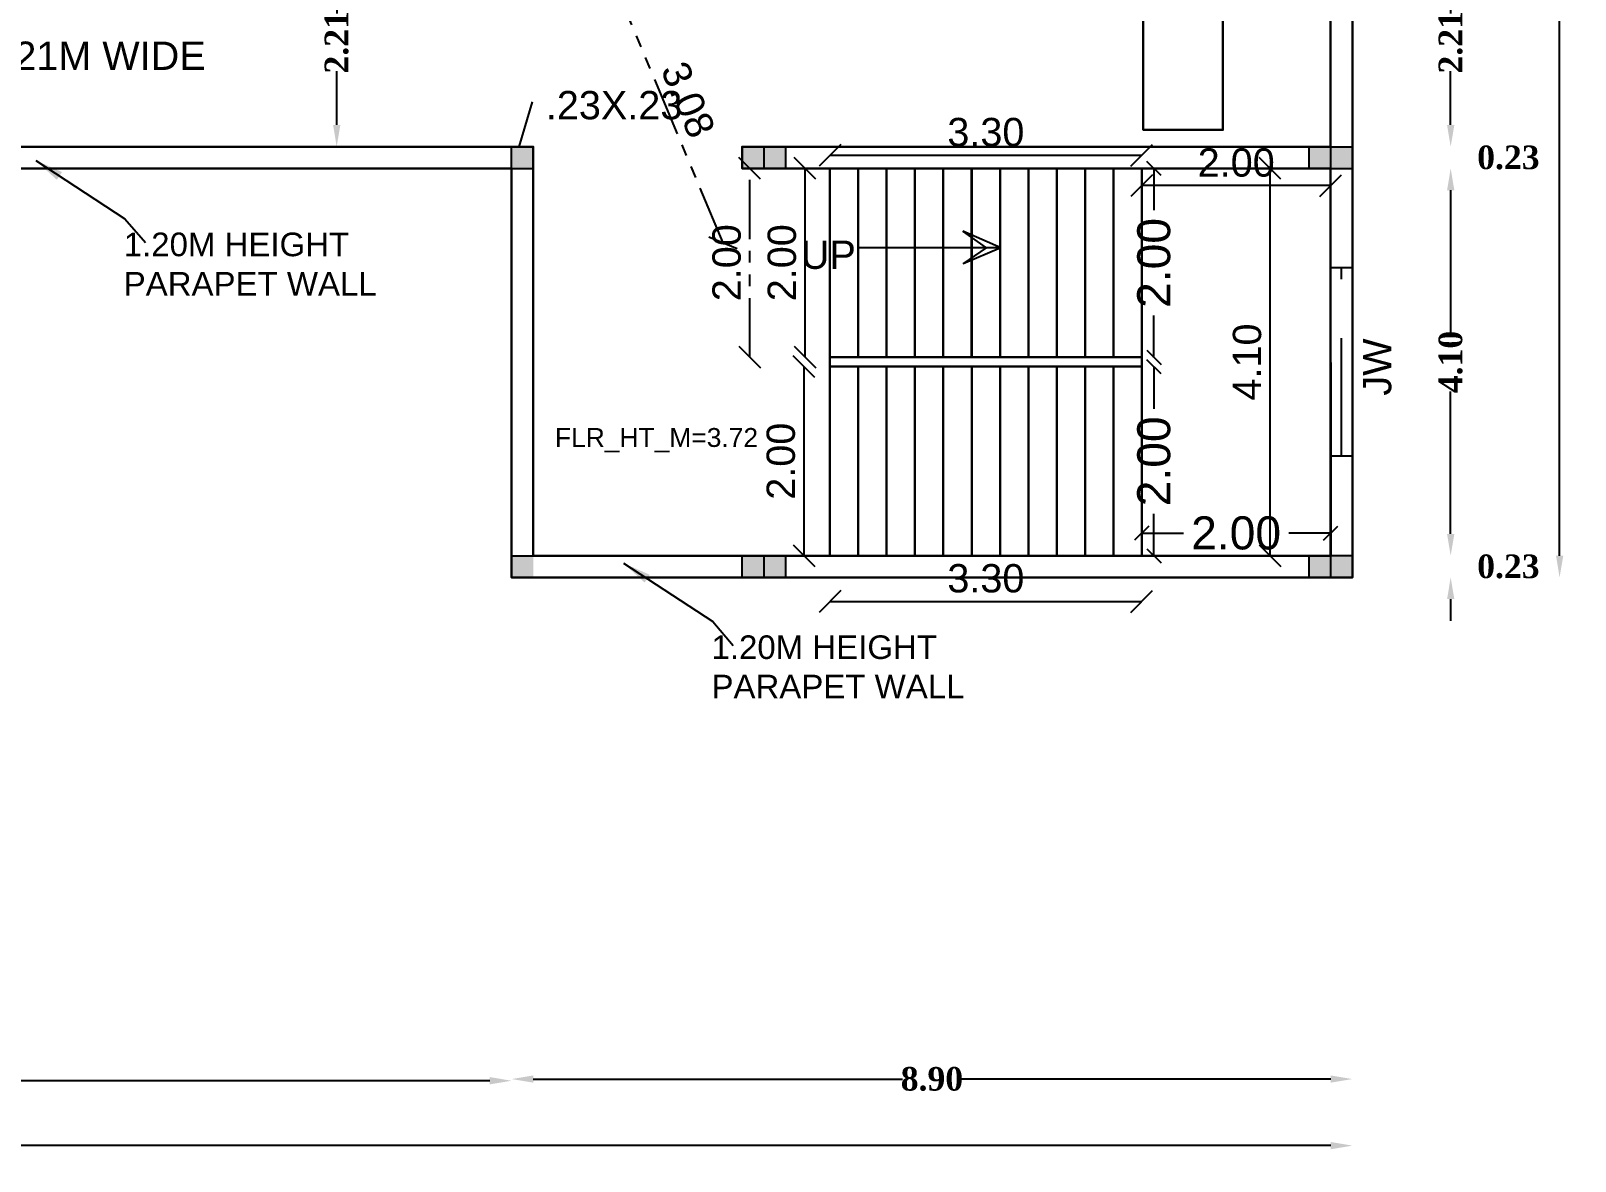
# Model space of a CAD drawing. Header units: metres. Extents: x 0 to 298, y 0 to 162.
# Drawn here: x 211.42 to 227.77, y 33.64 to 45.6 of the extents above; entities that cross this region are included whole.
import ezdxf

# ---------------------------------------------------------------- set-up
doc = ezdxf.new("R2010")
doc.units = ezdxf.units.M
doc.header["$MEASUREMENT"] = 0
doc.linetypes.add('DASHED', pattern=[0.75, 0.5, -0.25])
doc.linetypes.add('PHANTOM2', pattern=[1.25, 0.625, -0.125, 0.125, -0.125, 0.125, -0.125])
for name, color, linetype, lineweight in [('BLK_1_FLR_1_BLT_UP_AREA', 4, 'Continuous', 30), ('BLK_1_FLR_1_EXIT_WIDTH_STAIR', 4, 'Continuous', 30), ('BLK_1_FLR_1_STAIR_3', 4, 'Continuous', 30), ('BLK_1_FLR_1_STAIR_3_FLIGHT_1', 4, 'Continuous', 30), ('BLK_1_FLR_1_STAIR_3_FLIGHT_2', 4, 'Continuous', 30), ('BLK_1_FLR_1_STAIR_3_LANDING_1', 4, 'Continuous', 30), ('BLK_1_LVL_1_BLDG_FOOT_PRINT', 4, 'Continuous', 30)]:
    doc.layers.add(name, color=color, linetype=linetype, lineweight=lineweight)
for name, color, linetype in [('BLK_1_FLR_1_CARPET_AREA', 10, 'Continuous'), ('BLK_1_FLR_2_DRINKING_WATER', 7, 'Continuous'), ('DIST_EXIT', 7, 'Continuous')]:
    doc.layers.add(name, color=color, linetype=linetype)
doc.layers.add('PATH_WAY', color=140, linetype='Continuous', plot=False)
doc.styles.add('arial', font='arial.ttf')
doc.styles.get("Standard").update_dxf_attribs({"font": 'arial.ttf', "height": 0.35})
doc.styles.add('working', font='timesbd.ttf', dxfattribs={"height": 0.25})
doc.dimstyles.new('CIVIL Mt.', dxfattribs={"dimscale": 0, "dimtxt": 0.23, "dimasz": 0.15, "dimexe": 0.18, "dimexo": 0.0625, "dimgap": 0.1, "dimtad": 0, "dimzin": 0, "dimdsep": 46, "dimtxsty": 'Standard', "dimblk": 'OBLIQUE', "dimcen": 0.09, "dimse1": 1, "dimse2": 1, "dimclrd": 253, "dimclrt": 4, "dimadec": 0, "dimazin": 0, "dimtfac": 1, "dimtofl": 0, "dimtmove": 1, "dimatfit": 1, "dimfxl": 0, "dimfrac": 2, "dimtolj": 1, "dimtzin": 0, "dimarcsym": 0})
doc.dimstyles.new('new model', dxfattribs={"dimtxt": 0.25, "dimasz": 0.23, "dimexe": 0.1, "dimexo": 0.1, "dimgap": 0, "dimtad": 0, "dimtoh": 1, "dimzin": 1, "dimdsep": 46, "dimtxsty": 'working', "dimcen": 0.09, "dimse1": 1, "dimse2": 1, "dimclrd": 8, "dimclre": 8, "dimclrt": 3, "dimadec": 1, "dimazin": 0, "dimtfac": 1, "dimtofl": 0, "dimtmove": 0, "dimatfit": 3, "dimfxl": 0, "dimtolj": 1, "dimtzin": 0, "dimlwd": -1, "dimlwe": -1, "dimarcsym": 0})
doc.dimstyles.new('OPEN SPACE', dxfattribs={"dimtxt": 0.3, "dimasz": 0.23, "dimexe": 0.1875, "dimexo": 0.0625, "dimgap": 0.09, "dimtad": 3, "dimzin": 0, "dimdsep": 46, "dimtxsty": 'arial', "dimblk": 'OBLIQUE', "dimcen": 0.09, "dimse1": 1, "dimse2": 1, "dimclrd": 6, "dimclre": 6, "dimclrt": 7, "dimadec": 0, "dimazin": 0, "dimtfac": 0.5, "dimtix": 1, "dimtmove": 0, "dimatfit": 3, "dimfxl": 0, "dimtolj": 1, "dimtzin": 0, "dimarcsym": 0})
doc.dimstyles.get("Standard").update_dxf_attribs({"dimtxt": 0.35, "dimasz": 0.3, "dimexe": 0.1, "dimexo": 0.06, "dimgap": 0.2, "dimtad": 2, "dimzin": 0, "dimdsep": 46, "dimtxsty": 'Standard', "dimcen": 0.09, "dimadec": 0, "dimazin": 0, "dimtfac": 1, "dimtofl": 0, "dimtmove": 0, "dimatfit": 3, "dimfxl": 0, "dimtolj": 1, "dimtzin": 0, "dimarcsym": 0})

# ---------------------------------------------------------------- blocks, each defined once
blk = doc.blocks.new('*D129')
at = {"color": 8}
for p, q in [((173.571, 33.799), (198.97, 33.799)), ((225.179, 33.799), (199.781, 33.799))]:
    blk.add_line(p, q, dxfattribs=at)
at = {"color": 8, "lineweight": 35}
for points in [[(173.571, 33.838), (173.571, 33.761), (173.341, 33.799)], [(225.179, 33.838), (225.179, 33.761), (225.409, 33.799)]]:
    blk.add_solid(points, dxfattribs=at)
at = {"layer": 'Defpoints', "color": 0, "lineweight": 35}
for p in [(225.409, 39.814), (173.341, 36.228), (173.341, 33.799)]:
    blk.add_point(p, dxfattribs=at)
at = {"color": 3, "insert": (199.375, 33.799), "char_height": 0.25, "attachment_point": 5, "style": 'working'}
blk.add_mtext('\\A1;52.07', dxfattribs=at)
blk = doc.blocks.new('*D145')
at = {"color": 8}
for p, q in [((216.738, 34.504), (220.648, 34.504)), ((225.179, 34.504), (221.269, 34.504))]:
    blk.add_line(p, q, dxfattribs=at)
at = {"color": 8, "lineweight": 35}
for points in [[(216.738, 34.542), (216.738, 34.466), (216.508, 34.504)], [(225.179, 34.542), (225.179, 34.466), (225.409, 34.504)]]:
    blk.add_solid(points, dxfattribs=at)
at = {"layer": 'Defpoints', "color": 0, "lineweight": 35}
for p in [(225.409, 39.814), (216.508, 38.732), (225.409, 34.504)]:
    blk.add_point(p, dxfattribs=at)
at = {"color": 3, "insert": (220.958, 34.504), "char_height": 0.25, "attachment_point": 5, "style": 'working'}
blk.add_mtext('\\A1;8.90', dxfattribs=at)
blk = doc.blocks.new('*D147')
at = {"color": 8}
for p, q in [((183.788, 34.486), (199.627, 34.486)), ((216.278, 34.486), (200.439, 34.486))]:
    blk.add_line(p, q, dxfattribs=at)
at = {"color": 8, "lineweight": 35}
for points in [[(183.788, 34.525), (183.788, 34.448), (183.558, 34.486)], [(216.278, 34.525), (216.278, 34.448), (216.508, 34.486)]]:
    blk.add_solid(points, dxfattribs=at)
at = {"layer": 'Defpoints', "color": 0, "lineweight": 35}
for p in [(216.508, 34.938), (183.558, 34.486), (216.508, 34.486)]:
    blk.add_point(p, dxfattribs=at)
at = {"color": 3, "insert": (200.033, 34.486), "char_height": 0.25, "attachment_point": 5, "style": 'working'}
blk.add_mtext('\\A1;32.95', dxfattribs=at)
blk = doc.blocks.new('_Oblique')
at = {"color": 0, "linetype": 'ByBlock', "lineweight": -2}
blk.add_line((-0.5, -0.5), (0.5, 0.5), dxfattribs=at)
blk = doc.blocks.new('*D157')
at = {"color": 253, "lineweight": -2, "ltscale": 0.25}
for p, q in [((223.178, 40.283), (223.621, 40.283)), ((225.178, 40.283), (224.735, 40.283))]:
    blk.add_line(p, q, dxfattribs=at)
at = {"layer": 'Defpoints', "color": 0, "lineweight": 35, "ltscale": 0.25}
for p in [(223.178, 40.352), (225.178, 40.352), (225.178, 40.283)]:
    blk.add_point(p, dxfattribs=at)
at = {"color": 253, "lineweight": -2, "ltscale": 0.25, "xscale": 0.15, "yscale": 0.15, "zscale": 0.15, "rotation": 180}
blk.add_blockref('_Oblique', (223.178, 40.283), dxfattribs=at)
at = {"color": 253, "lineweight": -2, "ltscale": 0.25, "xscale": 0.15, "yscale": 0.15, "zscale": 0.15}
blk.add_blockref('_Oblique', (225.178, 40.283), dxfattribs=at)
at = {"color": 4, "ltscale": 0.25, "insert": (224.178, 40.283), "char_height": 0.35, "attachment_point": 5}
blk.add_mtext('\\A1;2.00', dxfattribs=at)
blk = doc.blocks.new('*D158')
at = {"color": 253, "lineweight": -2, "ltscale": 0.25}
for p, q in [((223.308, 44.143), (223.308, 43.7)), ((223.308, 42.143), (223.308, 42.586))]:
    blk.add_line(p, q, dxfattribs=at)
at = {"layer": 'Defpoints', "color": 0, "lineweight": 35, "ltscale": 0.25}
for p in [(223.178, 44.143), (223.308, 44.143), (223.178, 42.143)]:
    blk.add_point(p, dxfattribs=at)
at = {"color": 253, "lineweight": -2, "ltscale": 0.25, "xscale": 0.15, "yscale": 0.15, "zscale": 0.15}
for p, rotation in [((223.308, 44.143), 90), ((223.308, 42.143), 270)]:
    blk.add_blockref('_Oblique', p, dxfattribs=dict(at, rotation=rotation))
at = {"color": 4, "ltscale": 0.25, "insert": (223.308, 43.143), "char_height": 0.35, "attachment_point": 5, "rotation": 90}
blk.add_mtext('\\A1;2.00', dxfattribs=at)
blk = doc.blocks.new('*D159')
at = {"color": 253, "lineweight": -2, "ltscale": 0.25}
for p, q in [((223.308, 42.043), (223.308, 41.6)), ((223.308, 40.043), (223.308, 40.486))]:
    blk.add_line(p, q, dxfattribs=at)
at = {"layer": 'Defpoints', "color": 0, "lineweight": 35, "ltscale": 0.25}
for p in [(223.178, 42.043), (223.178, 40.043), (223.308, 40.043)]:
    blk.add_point(p, dxfattribs=at)
at = {"color": 253, "lineweight": -2, "ltscale": 0.25, "xscale": 0.15, "yscale": 0.15, "zscale": 0.15}
for p, rotation in [((223.308, 42.043), 90), ((223.308, 40.043), 270)]:
    blk.add_blockref('_Oblique', p, dxfattribs=dict(at, rotation=rotation))
at = {"color": 4, "ltscale": 0.25, "insert": (223.308, 41.043), "char_height": 0.35, "attachment_point": 5, "rotation": 90}
blk.add_mtext('\\A1;2.00', dxfattribs=at)
blk = doc.blocks.new('*D284')
at = {"color": 8}
for p, q in [((226.449, 46.353), (226.449, 45.783)), ((226.449, 44.603), (226.449, 45.173))]:
    blk.add_line(p, q, dxfattribs=at)
at = {"color": 8, "lineweight": 35}
for points in [[(226.411, 46.353), (226.488, 46.353), (226.449, 46.583)], [(226.411, 44.603), (226.488, 44.603), (226.449, 44.373)]]:
    blk.add_solid(points, dxfattribs=at)
at = {"layer": 'Defpoints', "color": 0, "lineweight": 35}
for p in [(223.978, 46.583), (224.949, 44.373), (226.449, 44.373)]:
    blk.add_point(p, dxfattribs=at)
at = {"color": 3, "insert": (226.449, 45.478), "char_height": 0.25, "attachment_point": 5, "rotation": 90, "style": 'working'}
blk.add_mtext('\\A1;2.21', dxfattribs=at)
blk = doc.blocks.new('*D285')
at = {"color": 8}
for p, q in [((226.449, 44.603), (226.449, 44.833)), ((226.449, 43.913), (226.449, 43.683))]:
    blk.add_line(p, q, dxfattribs=at)
at = {"color": 8, "lineweight": 35}
for points in [[(226.411, 44.603), (226.488, 44.603), (226.449, 44.373)], [(226.411, 43.913), (226.488, 43.913), (226.449, 44.143)]]:
    blk.add_solid(points, dxfattribs=at)
at = {"layer": 'Defpoints', "color": 0, "lineweight": 35}
for p in [(224.949, 44.373), (224.949, 44.143), (226.449, 44.143)]:
    blk.add_point(p, dxfattribs=at)
at = {"color": 3, "insert": (227.06, 44.258), "char_height": 0.25, "attachment_point": 5, "style": 'working'}
blk.add_mtext('\\A1;0.23', dxfattribs=at)
blk = doc.blocks.new('*D286')
at = {"color": 8}
for p, q in [((226.449, 43.913), (226.449, 42.406)), ((226.449, 40.274), (226.449, 41.781))]:
    blk.add_line(p, q, dxfattribs=at)
at = {"color": 8, "lineweight": 35}
for points in [[(226.411, 43.913), (226.488, 43.913), (226.449, 44.143)], [(226.411, 40.274), (226.488, 40.274), (226.449, 40.044)]]:
    blk.add_solid(points, dxfattribs=at)
at = {"layer": 'Defpoints', "color": 0, "lineweight": 35}
for p in [(224.949, 44.143), (225.179, 40.044), (226.449, 40.044)]:
    blk.add_point(p, dxfattribs=at)
at = {"color": 3, "insert": (226.449, 42.094), "char_height": 0.25, "attachment_point": 5, "rotation": 90, "style": 'working'}
blk.add_mtext('\\A1;4.10', dxfattribs=at)
blk = doc.blocks.new('*D287')
at = {"color": 8}
for p, q in [((226.449, 40.274), (226.449, 40.504)), ((226.449, 39.584), (226.449, 39.354))]:
    blk.add_line(p, q, dxfattribs=at)
at = {"color": 8, "lineweight": 35}
for points in [[(226.411, 40.274), (226.488, 40.274), (226.449, 40.044)], [(226.411, 39.584), (226.488, 39.584), (226.449, 39.814)]]:
    blk.add_solid(points, dxfattribs=at)
at = {"layer": 'Defpoints', "color": 0, "lineweight": 35}
for p in [(225.179, 40.044), (224.949, 39.814), (226.449, 39.814)]:
    blk.add_point(p, dxfattribs=at)
at = {"color": 3, "insert": (227.06, 39.929), "char_height": 0.25, "attachment_point": 5, "style": 'working'}
blk.add_mtext('\\A1;0.23', dxfattribs=at)
blk = doc.blocks.new('*D146')
at = {"color": 8}
for p, q in [((227.602, 54.733), (227.602, 47.786)), ((227.602, 40.044), (227.602, 46.991))]:
    blk.add_line(p, q, dxfattribs=at)
at = {"color": 8, "lineweight": 35}
for points in [[(227.564, 54.733), (227.641, 54.733), (227.602, 54.963)], [(227.564, 40.044), (227.641, 40.044), (227.602, 39.814)]]:
    blk.add_solid(points, dxfattribs=at)
at = {"layer": 'Defpoints', "color": 0, "lineweight": 35}
for p in [(225.408, 54.963), (225.409, 39.814), (227.602, 39.814)]:
    blk.add_point(p, dxfattribs=at)
at = {"color": 3, "insert": (227.602, 47.389), "char_height": 0.25, "attachment_point": 5, "rotation": 90, "style": 'working'}
blk.add_mtext('\\A1;15.15', dxfattribs=at)
blk = doc.blocks.new('*D338')
at = {"layer": 'BLK_1_FLR_1_EXIT_WIDTH_STAIR', "color": 1, "linetype": 'PHANTOM2', "lineweight": -2}
blk.add_line((219.03, 42.146), (219.03, 44.144), dxfattribs=at)
at = {"layer": 'Defpoints', "color": 0, "lineweight": 35}
for p in [(219.03, 44.144), (220.201, 44.144), (220.201, 42.146)]:
    blk.add_point(p, dxfattribs=at)
at = {"layer": 'BLK_1_FLR_1_EXIT_WIDTH_STAIR', "color": 1, "lineweight": -2, "xscale": 0.23, "yscale": 0.23, "zscale": 0.23}
for p, rotation in [((219.03, 44.144), 90), ((219.03, 42.146), 270)]:
    blk.add_blockref('_Oblique', p, dxfattribs=dict(at, rotation=rotation))
at = {"layer": 'BLK_1_FLR_1_EXIT_WIDTH_STAIR', "color": 1, "lineweight": 30, "insert": (218.786, 43.145), "char_height": 0.3, "attachment_point": 5, "rotation": 90, "style": 'arial'}
blk.add_mtext('\\A1;2.00', dxfattribs=at)
blk = doc.blocks.new('*D381')
at = {"layer": 'Defpoints', "color": 0, "lineweight": 35}
for p in [(217.558, 46.199), (217.558, 46.199), (218.747, 43.356)]:
    blk.add_point(p, dxfattribs=at)
at = {"layer": 'DIST_EXIT', "color": 7, "linetype": 'PHANTOM2', "lineweight": -2}
blk.add_line((218.747, 43.356), (217.558, 46.199), dxfattribs=at)
at = {"layer": 'DIST_EXIT', "color": 7, "lineweight": -2, "xscale": 0.23, "yscale": 0.23, "zscale": 0.23}
for p, rotation in [((217.558, 46.199), 112.7025219904844), ((218.747, 43.356), 292.7025219904844)]:
    blk.add_blockref('_Oblique', p, dxfattribs=dict(at, rotation=rotation))
at = {"layer": 'DIST_EXIT', "color": 7, "lineweight": 30, "insert": (218.377, 44.871), "char_height": 0.3, "attachment_point": 5, "rotation": 292.7025, "style": 'arial'}
blk.add_mtext('\\A1;3.08', dxfattribs=at)
blk = doc.blocks.new('*D481')
at = {"layer": 'BLK_1_FLR_1_STAIR_3_LANDING_1', "color": 1, "lineweight": -2}
blk.add_line((224.538, 40.044), (224.538, 44.144), dxfattribs=at)
at = {"layer": 'Defpoints', "color": 0, "lineweight": 35}
for p in [(224.538, 44.144), (225.179, 44.144), (224.779, 40.044)]:
    blk.add_point(p, dxfattribs=at)
at = {"layer": 'BLK_1_FLR_1_STAIR_3_LANDING_1', "color": 1, "lineweight": -2, "xscale": 0.23, "yscale": 0.23, "zscale": 0.23}
for p, rotation in [((224.538, 44.144), 90), ((224.538, 40.044), 270)]:
    blk.add_blockref('_Oblique', p, dxfattribs=dict(at, rotation=rotation))
at = {"layer": 'BLK_1_FLR_1_STAIR_3_LANDING_1', "color": 1, "insert": (224.295, 42.094), "char_height": 0.3, "attachment_point": 5, "rotation": 90, "style": 'arial'}
blk.add_mtext('\\A1;4.10', dxfattribs=at)
blk = doc.blocks.new('*D482')
at = {"layer": 'BLK_1_FLR_1_STAIR_3_LANDING_1', "color": 2, "lineweight": -2}
blk.add_line((225.179, 43.961), (223.179, 43.961), dxfattribs=at)
at = {"layer": 'Defpoints', "color": 0, "lineweight": 35}
for p in [(223.179, 44.144), (225.179, 44.144), (223.179, 43.961)]:
    blk.add_point(p, dxfattribs=at)
at = {"layer": 'BLK_1_FLR_1_STAIR_3_LANDING_1', "color": 2, "lineweight": -2, "xscale": 0.23, "yscale": 0.23, "zscale": 0.23, "rotation": 180}
blk.add_blockref('_Oblique', (223.179, 43.961), dxfattribs=at)
at = {"layer": 'BLK_1_FLR_1_STAIR_3_LANDING_1', "color": 2, "lineweight": -2, "xscale": 0.23, "yscale": 0.23, "zscale": 0.23}
blk.add_blockref('_Oblique', (225.179, 43.961), dxfattribs=at)
at = {"layer": 'BLK_1_FLR_1_STAIR_3_LANDING_1', "color": 2, "insert": (224.179, 44.204), "char_height": 0.3, "attachment_point": 5, "style": 'arial'}
blk.add_mtext('\\A1;2.00', dxfattribs=at)
blk = doc.blocks.new('*D390')
at = {"layer": 'BLK_1_FLR_1_STAIR_3_FLIGHT_2', "color": 1, "lineweight": -2}
blk.add_line((219.879, 39.559), (223.179, 39.559), dxfattribs=at)
at = {"layer": 'Defpoints', "color": 0, "lineweight": 35}
for p in [(219.879, 39.711), (223.179, 39.559), (223.179, 38.811)]:
    blk.add_point(p, dxfattribs=at)
at = {"layer": 'BLK_1_FLR_1_STAIR_3_FLIGHT_2', "color": 1, "lineweight": -2, "xscale": 0.23, "yscale": 0.23, "zscale": 0.23, "rotation": 180}
blk.add_blockref('_Oblique', (219.879, 39.559), dxfattribs=at)
at = {"layer": 'BLK_1_FLR_1_STAIR_3_FLIGHT_2', "color": 1, "lineweight": -2, "xscale": 0.23, "yscale": 0.23, "zscale": 0.23}
blk.add_blockref('_Oblique', (223.179, 39.559), dxfattribs=at)
at = {"layer": 'BLK_1_FLR_1_STAIR_3_FLIGHT_2', "color": 1, "insert": (221.529, 39.803), "char_height": 0.3, "attachment_point": 5, "style": 'arial'}
blk.add_mtext('\\A1;3.30', dxfattribs=at)
blk = doc.blocks.new('*D483')
at = {"layer": 'BLK_1_FLR_1_STAIR_3_FLIGHT_1', "color": 1, "lineweight": -2}
blk.add_line((219.879, 44.283), (223.179, 44.283), dxfattribs=at)
at = {"layer": 'Defpoints', "color": 0, "lineweight": 35}
for p in [(219.879, 44.144), (223.179, 44.283), (223.179, 44.144)]:
    blk.add_point(p, dxfattribs=at)
at = {"layer": 'BLK_1_FLR_1_STAIR_3_FLIGHT_1', "color": 1, "lineweight": -2, "xscale": 0.23, "yscale": 0.23, "zscale": 0.23, "rotation": 180}
blk.add_blockref('_Oblique', (219.879, 44.283), dxfattribs=at)
at = {"layer": 'BLK_1_FLR_1_STAIR_3_FLIGHT_1', "color": 1, "lineweight": -2, "xscale": 0.23, "yscale": 0.23, "zscale": 0.23}
blk.add_blockref('_Oblique', (223.179, 44.283), dxfattribs=at)
at = {"layer": 'BLK_1_FLR_1_STAIR_3_FLIGHT_1', "color": 1, "insert": (221.529, 44.526), "char_height": 0.3, "attachment_point": 5, "style": 'arial'}
blk.add_mtext('\\A1;3.30', dxfattribs=at)
blk = doc.blocks.new('*D484')
at = {"layer": 'BLK_1_FLR_1_STAIR_3_FLIGHT_1', "color": 2, "lineweight": -2}
blk.add_line((219.615, 42.146), (219.615, 44.144), dxfattribs=at)
at = {"layer": 'Defpoints', "color": 0, "lineweight": 35}
for p in [(219.615, 44.144), (219.879, 44.144), (219.879, 42.146)]:
    blk.add_point(p, dxfattribs=at)
at = {"layer": 'BLK_1_FLR_1_STAIR_3_FLIGHT_1', "color": 2, "lineweight": -2, "xscale": 0.23, "yscale": 0.23, "zscale": 0.23}
for p, rotation in [((219.615, 44.144), 90), ((219.615, 42.146), 270)]:
    blk.add_blockref('_Oblique', p, dxfattribs=dict(at, rotation=rotation))
at = {"layer": 'BLK_1_FLR_1_STAIR_3_FLIGHT_1', "color": 2, "insert": (219.371, 43.145), "char_height": 0.3, "attachment_point": 5, "rotation": 90, "style": 'arial'}
blk.add_mtext('\\A1;2.00', dxfattribs=at)
blk = doc.blocks.new('*D485')
at = {"layer": 'BLK_1_FLR_1_STAIR_3_FLIGHT_2', "color": 2, "lineweight": -2}
blk.add_line((219.603, 42.044), (219.603, 40.044), dxfattribs=at)
at = {"layer": 'Defpoints', "color": 0, "lineweight": 35}
for p in [(219.879, 42.044), (219.603, 40.044), (219.879, 40.044)]:
    blk.add_point(p, dxfattribs=at)
at = {"layer": 'BLK_1_FLR_1_STAIR_3_FLIGHT_2', "color": 2, "lineweight": -2, "xscale": 0.23, "yscale": 0.23, "zscale": 0.23}
for p, rotation in [((219.603, 42.044), 90), ((219.603, 40.044), 270)]:
    blk.add_blockref('_Oblique', p, dxfattribs=dict(at, rotation=rotation))
at = {"layer": 'BLK_1_FLR_1_STAIR_3_FLIGHT_2', "color": 2, "insert": (219.36, 41.044), "char_height": 0.3, "attachment_point": 5, "rotation": 90, "style": 'arial'}
blk.add_mtext('\\A1;2.00', dxfattribs=at)
blk = doc.blocks.new('*D354')
at = {"layer": 'Defpoints', "color": 0, "lineweight": 35}
for p in [(214.657, 46.583), (214.747, 46.583), (214.747, 44.374)]:
    blk.add_point(p, dxfattribs=at)
at = {"layer": 'PATH_WAY', "color": 4}
for p, q in [((214.657, 46.353), (214.657, 45.783)), ((214.657, 44.604), (214.657, 45.173))]:
    blk.add_line(p, q, dxfattribs=at)
at = {"layer": 'PATH_WAY', "color": 4, "lineweight": 35}
for points in [[(214.619, 46.353), (214.696, 46.353), (214.657, 46.583)], [(214.619, 44.604), (214.696, 44.604), (214.657, 44.374)]]:
    blk.add_solid(points, dxfattribs=at)
at = {"layer": 'PATH_WAY', "color": 4, "lineweight": 30, "insert": (214.657, 45.478), "char_height": 0.25, "attachment_point": 5, "rotation": 90, "style": 'working'}
blk.add_mtext('\\A1;2.21', dxfattribs=at)

msp = doc.modelspace()

# ---------------------------------------------------------------- hatches: boundary and pattern name
at = {"ltscale": 0.25}
for points in [[(216.73818, 44.37335), (216.50818, 44.37335), (216.50818, 44.14335), (216.73818, 44.14335), (216.73818, 44.19335)], [(218.94818, 44.37335), (218.94818, 44.14335), (219.40818, 44.14335), (219.40818, 44.37335)], [(224.94866, 44.37335), (224.94866, 44.14335), (225.40866, 44.14335), (225.40866, 44.37335)], [(216.73818, 40.04366), (216.50818, 40.04366), (216.50818, 39.81366), (216.73818, 39.81366), (216.73818, 39.86366)], [(218.94818, 40.04366), (218.94818, 39.81366), (219.40818, 39.81366), (219.40818, 40.04366)], [(224.94866, 40.04366), (224.94866, 39.81366), (225.40866, 39.81366), (225.40866, 40.04366)]]:
    msp.add_hatch(color=256, dxfattribs=at).paths.add_polyline_path(points)

# ---------------------------------------------------------------- linework, layer by layer
for p, q in [((225.17772, 54.96335), (225.17872, 39.81366)), ((225.40774, 54.96335), (225.40774, 40.04366)), ((216.58818, 44.37335), (216.73004, 44.84805)), ((202.53938, 44.37359), (216.73818, 44.37359)), ((216.50818, 39.81366), (216.50818, 44.37335)), ((216.73818, 44.37359), (216.73818, 40.04366)), ((218.94818, 44.37335), (225.40866, 44.37335)), ((219.17818, 44.37335), (219.17818, 44.14335)), ((219.40818, 44.37335), (219.40818, 44.14335)), ((224.94866, 44.37335), (224.94866, 44.14335)), ((202.53938, 44.14335), (216.73787, 44.14335)), ((218.94818, 44.14335), (225.40866, 44.14335)), ((219.87859, 42.14366), (219.87859, 44.14366)), ((220.17859, 42.14366), (220.17859, 44.14366)), ((220.47859, 42.14366), (220.47859, 44.14366)), ((220.77859, 42.14366), (220.77859, 44.14366)), ((221.07859, 42.14366), (221.07859, 44.14366)), ((221.37859, 42.14366), (221.37859, 44.14366)), ((221.67859, 42.14366), (221.67859, 44.14366)), ((221.97859, 42.14366), (221.97859, 44.14366)), ((222.27859, 42.14366), (222.27859, 44.14366)), ((222.57859, 42.14366), (222.57859, 44.14366)), ((222.87859, 42.14366), (222.87859, 44.14366)), ((223.1787, 40.04335), (223.1787, 44.14335)), ((221.68696, 43.30199), (221.28501, 43.48066)), ((221.53435, 43.30199), (221.28501, 43.48066)), ((221.68696, 43.30199), (220.18682, 43.30199)), ((221.68696, 43.30199), (221.28842, 43.132)), ((221.28842, 43.132), (221.53435, 43.30199)), ((225.17843, 43.09587), (225.40843, 43.09587)), ((219.87869, 40.0465), (219.87869, 42.0465)), ((220.17869, 40.0465), (220.17869, 42.0465)), ((220.47869, 40.0465), (220.47869, 42.0465)), ((220.77869, 40.0465), (220.77869, 42.0465)), ((221.07869, 40.0465), (221.07869, 42.0465)), ((221.37869, 40.0465), (221.37869, 42.0465)), ((221.67869, 40.0465), (221.67869, 42.0465)), ((221.97869, 40.0465), (221.97869, 42.0465)), ((222.27869, 40.0465), (222.27869, 42.0465)), ((222.57869, 40.0465), (222.57869, 42.0465)), ((222.87869, 40.0465), (222.87869, 42.0465)), ((216.50818, 40.04366), (216.73818, 40.04366)), ((225.40866, 40.04366), (216.73818, 40.04366)), ((219.17818, 40.04366), (219.17818, 39.81366)), ((219.40818, 40.04366), (219.40818, 39.81366)), ((224.94866, 40.04366), (224.94866, 39.81366)), ((225.40866, 39.81366), (216.50818, 39.81366))]:
    msp.add_line(p, q, dxfattribs=at)
for p, q in [((218.94818, 44.14335), (218.94818, 44.37335)), ((218.94818, 39.81366), (218.94818, 40.04366))]:
    msp.add_line(p, q)
at = {"linetype": 'DASHED', "ltscale": 2.5}
msp.add_line((225.29343, 41.09587), (225.29343, 43.09587), dxfattribs=at)
for points in [[(173.34144, 54.96335), (225.40774, 54.96335), (225.40866, 39.81366), (216.50818, 39.81366), (216.50818, 44.14335), (210.53938, 44.14335), (188.05566, 44.14335), (183.55774, 44.14335), (183.55774, 39.81335), (183.55774, 36.22835), (173.34144, 36.22835)], [(225.17843, 41.09587), (225.17843, 43.09587), (225.40843, 43.09587), (225.40843, 41.09587)], [(219.87859, 42.1465), (219.87859, 42.0465), (223.1787, 42.0465), (223.1787, 42.1465)]]:
    msp.add_lwpolyline(points, close=True)
at = {"layer": 'BLK_1_FLR_1_BLT_UP_AREA', "color": 26}
msp.add_lwpolyline([(173.34144, 36.22835), (183.55774, 36.22835), (183.55774, 44.14335), (216.50834, 44.14337), (216.50803, 39.81365), (225.40864, 39.81369), (225.40771, 54.96341), (173.34144, 54.96335)], close=True, dxfattribs=at)
at = {"layer": 'BLK_1_FLR_1_CARPET_AREA', "color": 15, "linetype": 'Continuous', "lineweight": 30}
msp.add_lwpolyline([(202.53937, 46.58335), (225.17772, 46.58335), (225.1784, 44.37335), (218.94817, 44.37335), (218.94817, 44.14335), (225.17842, 44.14376), (225.17894, 40.04366), (216.73817, 40.04366), (216.73817, 44.37359), (183.32772, 44.37335)], dxfattribs=at)
at = {"layer": 'BLK_1_FLR_1_STAIR_3', "color": 1, "linetype": 'Continuous'}
msp.add_lwpolyline([(225.1787, 44.14366), (219.87859, 44.14366), (219.87859, 40.04366), (225.1787, 40.04366)], close=True, dxfattribs=at)
at = {"layer": 'BLK_1_FLR_1_STAIR_3_FLIGHT_1', "color": 7}
for p, q in [((219.87859, 42.1465), (219.87859, 44.14366)), ((220.1786, 42.1465), (220.1786, 44.14366)), ((220.47861, 42.1465), (220.47861, 44.14366)), ((220.77862, 42.1465), (220.77862, 44.14366)), ((221.07863, 42.1465), (221.07863, 44.14366)), ((221.37864, 42.1465), (221.37864, 44.14366)), ((221.67865, 42.1465), (221.67865, 44.14366)), ((221.97866, 42.14366), (221.97866, 44.14083)), ((222.27867, 42.14366), (222.27867, 44.14083)), ((222.57868, 42.1465), (222.57868, 44.14366)), ((222.87869, 42.1465), (222.87869, 44.14366)), ((223.1787, 42.1465), (223.1787, 44.14366))]:
    msp.add_line(p, q, dxfattribs=at)
msp.add_lwpolyline([(219.87859, 42.1465), (223.1787, 42.1465), (223.1787, 44.14366), (219.87859, 44.14366)], close=True, dxfattribs=at)
at = {"layer": 'BLK_1_FLR_1_STAIR_3_FLIGHT_2', "color": 7}
for p, q in [((219.87859, 40.04366), (219.87859, 42.04366)), ((220.1786, 40.0465), (220.1786, 42.0465)), ((220.47861, 40.0465), (220.47861, 42.0465)), ((220.77862, 40.0465), (220.77862, 42.0465)), ((221.07863, 40.0465), (221.07863, 42.0465)), ((221.37864, 40.0465), (221.37864, 42.0465)), ((221.67865, 40.0465), (221.67865, 42.0465)), ((221.97866, 40.04366), (221.97866, 42.04366)), ((222.27867, 40.04366), (222.27867, 42.04366)), ((222.57868, 40.0465), (222.57868, 42.0465)), ((222.87869, 40.0465), (222.87869, 42.0465)), ((223.1787, 40.04933), (223.1787, 42.0465))]:
    msp.add_line(p, q, dxfattribs=at)
msp.add_lwpolyline([(219.87859, 42.0465), (223.1787, 42.0465), (223.1787, 40.04366), (219.87859, 40.04366)], close=True, dxfattribs=at)
at = {"layer": 'BLK_1_FLR_1_STAIR_3_LANDING_1', "color": 7}
msp.add_lwpolyline([(225.1787, 44.14366), (223.1787, 44.14366), (223.1787, 40.04366), (225.1787, 40.04366)], close=True, dxfattribs=at)
at = {"layer": 'BLK_1_FLR_2_DRINKING_WATER', "color": 7, "lineweight": 30}
msp.add_lwpolyline([(223.19513, 46.46637), (224.03814, 46.46637), (224.03814, 44.55041), (223.19513, 44.55041)], close=True, dxfattribs=at)
at = {"layer": 'BLK_1_LVL_1_BLDG_FOOT_PRINT', "color": 1}
msp.add_lwpolyline([(173.34144, 36.22835), (183.55774, 36.22835), (183.55774, 44.14335), (216.50834, 44.14329), (216.50803, 39.8136), (225.4082, 39.81366), (225.40728, 54.96335), (173.34144, 54.96335)], close=True, dxfattribs=at)

# ---------------------------------------------------------------- texts
at = {"ltscale": 0.25, "char_height": 0.3, "width": 341.4821849}
for s, insert, attachment_point in [('\\A1;CORRIDOR 2.21M WIDE', (208.49716, 45.48605), 1), ('\\A1;.23X.23', (216.87124, 44.96326), 1), ('\\A1;UP', (219.57088, 43.07573), 7)]:
    msp.add_mtext(s, dxfattribs=dict(at, insert=insert, attachment_point=attachment_point))
at = {"char_height": 0.25, "width": 5.652276, "attachment_point": 1}
for insert in [(212.40266, 43.46398), (218.62469, 39.20041)]:
    msp.add_mtext('1.20M HEIGHT \\PPARAPET WALL', dxfattribs=dict(at, insert=insert))
at = {"ltscale": 0.25, "insert": (225.82417, 41.73824), "char_height": 0.3, "width": 341.4821849, "attachment_point": 7, "rotation": 90}
msp.add_mtext('\\A1;JW', dxfattribs=at)
at = {"layer": 'BLK_1_FLR_1_STAIR_3', "color": 1, "linetype": 'Continuous', "insert": (218.04263, 41.39518), "char_height": 0.2, "width": 2.4, "attachment_point": 2}
msp.add_mtext('FLR_HT_M=3.72', dxfattribs=at)

# ---------------------------------------------------------------- dimensions: what is measured, and where the dimension line sits
for base, p1, p2, override, picture, middle in [((227.60231, 39.81366), (225.40774, 54.96335), (225.40866, 39.81366), {"dimpost": '\\X'}, '*D146', (227.60231, 47.38851)), ((226.44938, 44.37335), (223.97774, 46.58335), (224.94866, 44.37335), {"dimpost": '\\X', "dimtmove": 2}, '*D284', (226.44938, 45.47835)), ((226.44938, 44.14335), (224.94866, 44.37335), (224.94866, 44.14335), {"dimpost": '\\X', "dimtmove": 2}, '*D285', (227.05986, 44.25835)), ((226.44938, 40.04366), (224.94866, 44.14335), (225.1787, 40.04366), {"dimpost": '\\X', "dimtmove": 2}, '*D286', (226.44938, 42.09351)), ((226.44938, 39.81366), (225.1787, 40.04366), (224.94866, 39.81366), {"dimpost": '\\X', "dimtmove": 2}, '*D287', (227.05986, 39.92866))]:
    dim = msp.add_linear_dim(base=base, p1=p1, p2=p2, angle=90, dimstyle='new model', override=override)
    dim.commit()
    dim.dimension.update_dxf_attribs({"geometry": picture, "text_midpoint": middle})
at = {"ltscale": 0.25}
for p1, p2, distance, picture, middle in [((223.17843, 42.14335), (223.17843, 44.14335), -0.12985, '*D158', (223.30828, 43.14335)), ((223.17843, 42.04335), (223.17843, 40.04335), 0.12985, '*D159', (223.30828, 41.04335)), ((223.17843, 40.35233), (225.17843, 40.35233), -0.0691, '*D157', (224.17843, 40.28324))]:
    dim = msp.add_aligned_dim(p1=p1, p2=p2, distance=distance, dimstyle='CIVIL Mt.', override={"dimscale": 1}, dxfattribs=at)
    dim.commit()
    dim.dimension.update_dxf_attribs({"geometry": picture, "text_midpoint": middle})
for base, p1, p2, picture, middle in [((173.34144, 33.79944), (225.40866, 39.81366), (173.34144, 36.22835), '*D129', (199.37505, 33.79944)), ((225.40866, 34.50408), (216.50818, 38.73173), (225.40866, 39.81366), '*D145', (220.95842, 34.50408)), ((216.50818, 34.4863), (183.55774, 34.4863), (216.50818, 34.93789), '*D147', (200.03296, 34.4863))]:
    dim = msp.add_linear_dim(base=base, p1=p1, p2=p2, dimstyle='new model', override={"dimpost": '\\X'})
    dim.commit()
    dim.dimension.update_dxf_attribs({"geometry": picture, "text_midpoint": middle})
at = {"layer": 'BLK_1_FLR_1_EXIT_WIDTH_STAIR', "color": 1, "lineweight": 30}
dim = msp.add_aligned_dim(p1=(220.20094, 42.1465), p2=(220.20094, 44.14366), distance=1.1713, dimstyle='OPEN SPACE', override={"dimpost": '\\X', "dimclrd": 1, "dimclrt": 1, "dimfxl": 0, "dimarcsym": 2}, dxfattribs=at)
dim.commit()
dim.dimension.update_dxf_attribs({"geometry": '*D338', "text_midpoint": (218.78647, 43.14508)})
at = {"layer": 'BLK_1_FLR_1_STAIR_3_FLIGHT_1', "color": 1}
dim = msp.add_linear_dim(base=(223.1787, 44.28283), p1=(219.87859, 44.14366), p2=(223.1787, 44.14366), angle=180, dimstyle='OPEN SPACE', override={"dimpost": '\\X', "dimclrd": 1, "dimclrt": 1}, dxfattribs=at)
dim.commit()
dim.dimension.update_dxf_attribs({"geometry": '*D483', "text_midpoint": (221.52865, 44.5261)})
at = {"layer": 'BLK_1_FLR_1_STAIR_3_FLIGHT_1', "color": 2}
dim = msp.add_aligned_dim(p1=(219.87859, 42.1465), p2=(219.87859, 44.14366), distance=0.26404, dimstyle='OPEN SPACE', override={"dimpost": '\\X', "dimclrd": 2, "dimclrt": 2}, dxfattribs=at)
dim.commit()
dim.dimension.update_dxf_attribs({"geometry": '*D484', "text_midpoint": (219.37137, 43.14508)})
at = {"layer": 'BLK_1_FLR_1_STAIR_3_FLIGHT_2', "color": 2}
dim = msp.add_aligned_dim(p1=(219.87859, 42.04366), p2=(219.87859, 40.04366), distance=-0.27558, dimstyle='OPEN SPACE', override={"dimpost": '\\X', "dimclrd": 2, "dimclrt": 2}, dxfattribs=at)
dim.commit()
dim.dimension.update_dxf_attribs({"geometry": '*D485', "text_midpoint": (219.35984, 41.04366)})
at = {"layer": 'BLK_1_FLR_1_STAIR_3_FLIGHT_2', "color": 1}
dim = msp.add_linear_dim(base=(223.1787, 39.55926), p1=(219.87859, 39.71091), p2=(223.1787, 38.81091), angle=180, dimstyle='OPEN SPACE', override={"dimpost": '\\X', "dimclrd": 1, "dimclrt": 1}, dxfattribs=at)
dim.commit()
dim.dimension.update_dxf_attribs({"geometry": '*D390', "text_midpoint": (221.52865, 39.80253)})
at = {"layer": 'BLK_1_FLR_1_STAIR_3_LANDING_1', "color": 2}
dim = msp.add_linear_dim(base=(223.1787, 43.96078), p1=(225.1787, 44.14387), p2=(223.1787, 44.14366), angle=180, dimstyle='OPEN SPACE', override={"dimpost": '\\X', "dimclrd": 2, "dimclrt": 2}, dxfattribs=at)
dim.commit()
dim.dimension.update_dxf_attribs({"geometry": '*D482', "text_midpoint": (224.1787, 44.20395)})
at = {"layer": 'BLK_1_FLR_1_STAIR_3_LANDING_1', "color": 1}
dim = msp.add_linear_dim(base=(224.53835, 44.14366), p1=(224.7787, 40.04366), p2=(225.1787, 44.14366), angle=270, dimstyle='OPEN SPACE', override={"dimpost": '\\X', "dimclrd": 1, "dimclrt": 1}, dxfattribs=at)
dim.commit()
dim.dimension.update_dxf_attribs({"geometry": '*D481', "text_midpoint": (224.29518, 42.09366)})
at = {"layer": 'DIST_EXIT', "color": 7, "lineweight": 30}
dim = msp.add_aligned_dim(p1=(218.74733, 43.35585), p2=(217.55774, 46.19933), distance=0, dimstyle='OPEN SPACE', override={"dimpost": '\\X', "dimclrd": 7, "dimfxl": 0, "dimarcsym": 2}, dxfattribs=at)
dim.commit()
dim.dimension.update_dxf_attribs({"geometry": '*D381', "text_midpoint": (218.37696, 44.87148)})
at = {"layer": 'PATH_WAY', "color": 4, "lineweight": 30}
dim = msp.add_linear_dim(base=(214.65731, 46.58335), p1=(214.74716, 44.37359), p2=(214.74716, 46.58335), angle=90, dimstyle='new model', override={"dimpost": '\\X', "dimclrd": 4, "dimclrt": 4}, dxfattribs=at)
dim.commit()
dim.dimension.update_dxf_attribs({"geometry": '*D354', "text_midpoint": (214.65731, 45.47847)})

# ---------------------------------------------------------------- leaders
for points in [[(211.47098, 44.22815), (212.41574, 43.61123), (212.63341, 43.35844)], [(217.693, 39.96458), (218.63777, 39.34766), (218.85543, 39.09487)]]:
    msp.add_leader(points, dimstyle='Standard', override={"dimscale": 0.1, "dimtxt": 3, "dimasz": 3, "dimexe": 1, "dimexo": 1, "dimgap": 1, "dimtad": 0, "dimtih": 0, "dimtoh": 0, "dimdec": 2, "dimzin": 8, "dimclrd": 8, "dimclre": 8, "dimclrt": 3, "dimtdec": 2, "dimfxlon": 1})

doc.saveas('drawing.dxf')
